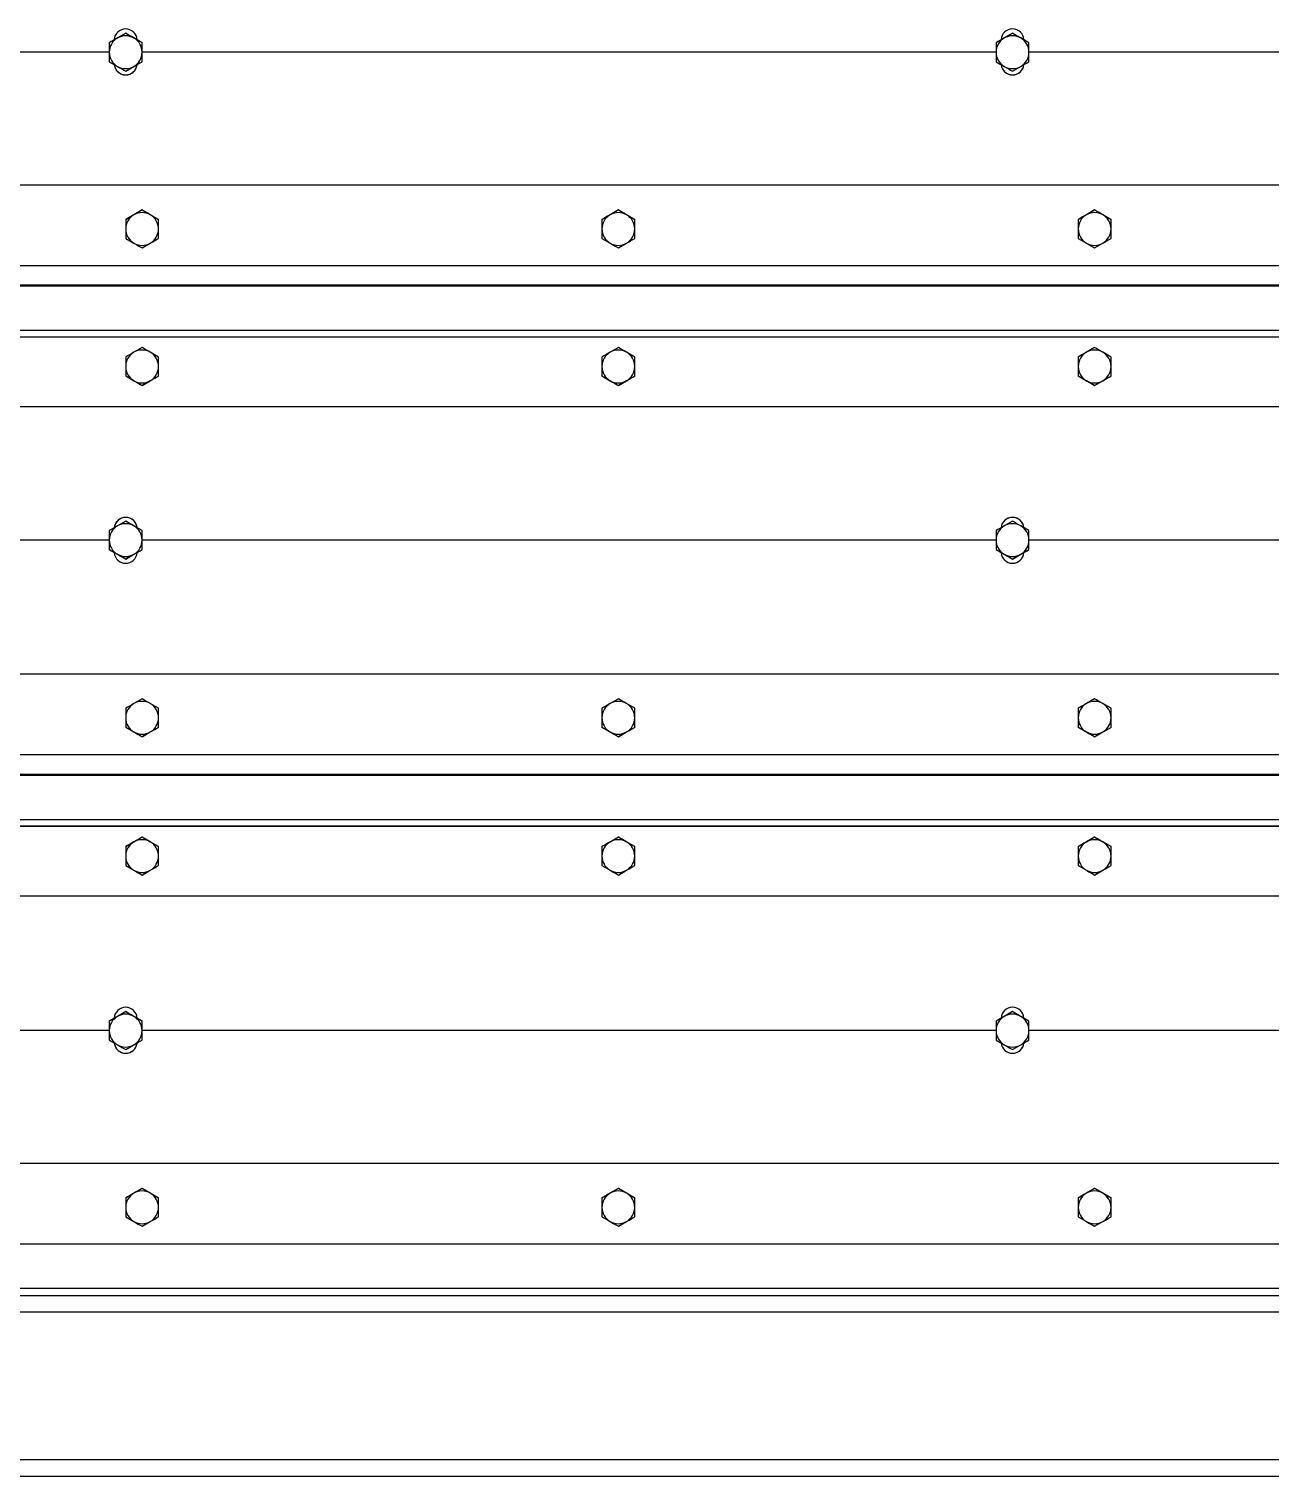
# Model space of a CAD drawing. Header units: millimetres. Extents: x -361 to 14022, y -1822 to 1455.
# Drawn here: x 3832.3 to 3863.79, y 814.89 to 851.62 of the extents above; entities that cross this region are included whole.
import ezdxf

# ---------------------------------------------------------------- set-up
doc = ezdxf.new("R2010")
doc.units = ezdxf.units.MM

msp = doc.modelspace()

# ---------------------------------------------------------------- linework, layer by layer
at = {"color": 7, "linetype": 'Continuous', "lineweight": 25}
for p, q in [((3834.548854, 851.395707), (3834.757188, 851.515977)), ((3834.757188, 851.512059), (3834.548854, 851.391278)), ((3834.757188, 851.515977), (3834.757188, 851.512059)), ((3834.757188, 851.515977), (3834.965521, 851.395707)), ((3857.048854, 851.395707), (3857.257188, 851.515977)), ((3857.257188, 851.512059), (3857.048854, 851.391278)), ((3857.257188, 851.515977), (3857.257188, 851.512059)), ((3857.257188, 851.515977), (3857.465521, 851.395707)), ((3834.340521, 851.275437), (3834.548854, 851.395707)), ((3834.965521, 851.395707), (3835.173854, 851.275437)), ((3835.173854, 851.271519), (3834.965521, 851.391278)), ((3856.840521, 851.275437), (3857.048854, 851.395707)), ((3857.465521, 851.395707), (3857.673854, 851.275437)), ((3857.673854, 851.271519), (3857.465521, 851.391278)), ((3834.340521, 851.035719), (3812.673854, 851.035719)), ((3834.340521, 850.790439), (3834.548854, 850.669659)), ((3856.840521, 851.035719), (3835.173854, 851.035719)), ((3856.840521, 850.790439), (3857.048854, 850.669659)), ((3878.501661, 851.035719), (3857.673854, 851.035719)), ((3834.757188, 850.549899), (3834.965521, 850.669659)), ((3857.257188, 850.549899), (3857.465521, 850.669659)), ((3884.757188, 847.656444), (3761.423854, 847.656444)), ((3834.965521, 846.908845), (3835.173854, 847.029115)), ((3835.173854, 847.025625), (3834.965521, 846.904845)), ((3835.173854, 847.029115), (3835.173854, 847.025625)), ((3835.173854, 847.029115), (3835.382188, 846.908845)), ((3847.048854, 846.908845), (3847.257188, 847.029115)), ((3847.257188, 847.025625), (3847.048854, 846.904845)), ((3847.257188, 847.029115), (3847.257188, 847.025625)), ((3847.257188, 847.029115), (3847.465521, 846.908845)), ((3859.132188, 846.908845), (3859.340521, 847.029115)), ((3859.340521, 847.025625), (3859.132188, 846.904845)), ((3859.340521, 847.029115), (3859.340521, 847.025625)), ((3859.340521, 847.029115), (3859.548854, 846.908845)), ((3834.757188, 846.788575), (3834.965521, 846.908845)), ((3835.382188, 846.908845), (3835.590521, 846.788575)), ((3835.590521, 846.785085), (3835.382188, 846.904845)), ((3846.840521, 846.788575), (3847.048854, 846.908845)), ((3847.465521, 846.908845), (3847.673854, 846.788575)), ((3847.673854, 846.785085), (3847.465521, 846.904845)), ((3858.923854, 846.788575), (3859.132188, 846.908845)), ((3859.548854, 846.908845), (3859.757188, 846.788575)), ((3859.757188, 846.785085), (3859.548854, 846.904845)), ((3834.757188, 846.304005), (3834.965521, 846.183225)), ((3846.840521, 846.304005), (3847.048854, 846.183225)), ((3858.923854, 846.304005), (3859.132188, 846.183225)), ((3835.173854, 846.063465), (3835.382188, 846.183225)), ((3847.257188, 846.063465), (3847.465521, 846.183225)), ((3859.340521, 846.063465), (3859.548854, 846.183225)), ((3884.757188, 845.609699), (3761.423854, 845.609699)), ((3884.757188, 845.117149), (3761.423854, 845.117149)), ((3884.757188, 845.09568), (3761.423854, 845.09568)), ((3884.757188, 843.965712), (3761.423854, 843.965712)), ((3884.757188, 843.799914), (3761.423854, 843.799914)), ((3835.173854, 843.534107), (3834.965521, 843.414216)), ((3835.590521, 843.293558), (3835.382188, 843.414216)), ((3847.257188, 843.534107), (3847.048854, 843.414216)), ((3847.673854, 843.293558), (3847.465521, 843.414216)), ((3859.340521, 843.534107), (3859.132188, 843.414216)), ((3859.757188, 843.293558), (3859.548854, 843.414216)), ((3834.757188, 842.812458), (3834.965521, 842.692567)), ((3834.965521, 842.689559), (3834.757188, 842.809834)), ((3835.173854, 842.569284), (3834.965521, 842.689559)), ((3835.173854, 842.571908), (3835.382188, 842.692567)), ((3835.382188, 842.689559), (3835.173854, 842.569284)), ((3835.590521, 842.809834), (3835.382188, 842.689559)), ((3846.840521, 842.812458), (3847.048854, 842.692567)), ((3847.048854, 842.689559), (3846.840521, 842.809834)), ((3847.257188, 842.569284), (3847.048854, 842.689559)), ((3847.257188, 842.571908), (3847.465521, 842.692567)), ((3847.465521, 842.689559), (3847.257188, 842.569284)), ((3847.673854, 842.809834), (3847.465521, 842.689559)), ((3858.923854, 842.812458), (3859.132188, 842.692567)), ((3859.132188, 842.689559), (3858.923854, 842.809834)), ((3859.340521, 842.569284), (3859.132188, 842.689559)), ((3859.340521, 842.571908), (3859.548854, 842.692567)), ((3859.548854, 842.689559), (3859.340521, 842.569284)), ((3859.757188, 842.809834), (3859.548854, 842.689559)), ((3835.173854, 842.569284), (3835.173854, 842.571908)), ((3847.257188, 842.569284), (3847.257188, 842.571908)), ((3859.340521, 842.569284), (3859.340521, 842.571908)), ((3884.757188, 842.0254), (3761.423854, 842.0254)), ((3834.757188, 839.127559), (3834.548854, 839.007667)), ((3835.173854, 838.887009), (3834.965521, 839.007667)), ((3857.257188, 839.127559), (3857.048854, 839.007667)), ((3857.673854, 838.887009), (3857.465521, 839.007667)), ((3834.340521, 838.642894), (3812.673854, 838.642894)), ((3856.840521, 838.642894), (3835.173854, 838.642894)), ((3878.501976, 838.642894), (3857.673854, 838.642894)), ((3834.340521, 838.405909), (3834.548854, 838.286018)), ((3834.548854, 838.282688), (3834.340521, 838.402963)), ((3834.757188, 838.162413), (3834.548854, 838.282688)), ((3834.757188, 838.165359), (3834.965521, 838.286018)), ((3834.965521, 838.282688), (3834.757188, 838.162413)), ((3835.173854, 838.402963), (3834.965521, 838.282688)), ((3856.840521, 838.405909), (3857.048854, 838.286018)), ((3857.048854, 838.282688), (3856.840521, 838.402963)), ((3857.257188, 838.162413), (3857.048854, 838.282688)), ((3857.257188, 838.165359), (3857.465521, 838.286018)), ((3857.465521, 838.282688), (3857.257188, 838.162413)), ((3857.673854, 838.402963), (3857.465521, 838.282688)), ((3834.757188, 838.162413), (3834.757188, 838.165359)), ((3857.257188, 838.162413), (3857.257188, 838.165359)), ((3884.757188, 835.241645), (3761.423854, 835.241645)), ((3835.173854, 834.617915), (3834.965521, 834.498024)), ((3847.257188, 834.617915), (3847.048854, 834.498024)), ((3859.340521, 834.617915), (3859.132188, 834.498024)), ((3835.590521, 834.377365), (3835.382188, 834.498024)), ((3847.673854, 834.377365), (3847.465521, 834.498024)), ((3859.757188, 834.377365), (3859.548854, 834.498024)), ((3834.757188, 833.896265), (3834.965521, 833.776374)), ((3834.965521, 833.773366), (3834.757188, 833.893641)), ((3835.590521, 833.893641), (3835.382188, 833.773366)), ((3846.840521, 833.896265), (3847.048854, 833.776374)), ((3847.048854, 833.773366), (3846.840521, 833.893641)), ((3847.673854, 833.893641), (3847.465521, 833.773366)), ((3858.923854, 833.896265), (3859.132188, 833.776374)), ((3859.132188, 833.773366), (3858.923854, 833.893641)), ((3859.757188, 833.893641), (3859.548854, 833.773366)), ((3835.173854, 833.653092), (3834.965521, 833.773366)), ((3835.173854, 833.655716), (3835.382188, 833.776374)), ((3835.382188, 833.773366), (3835.173854, 833.653092)), ((3835.173854, 833.653092), (3835.173854, 833.655716)), ((3847.257188, 833.653092), (3847.048854, 833.773366)), ((3847.257188, 833.655716), (3847.465521, 833.776374)), ((3847.465521, 833.773366), (3847.257188, 833.653092)), ((3847.257188, 833.653092), (3847.257188, 833.655716)), ((3859.340521, 833.653092), (3859.132188, 833.773366)), ((3859.340521, 833.655716), (3859.548854, 833.776374)), ((3859.548854, 833.773366), (3859.340521, 833.653092)), ((3859.340521, 833.653092), (3859.340521, 833.655716)), ((3884.757188, 833.194816), (3761.423854, 833.194816)), ((3884.757188, 832.694961), (3761.423854, 832.694961)), ((3884.757188, 832.671491), (3761.423854, 832.671491)), ((3884.757188, 831.548824), (3761.423854, 831.548824)), ((3884.757188, 831.382173), (3761.423854, 831.382173)), ((3884.757188, 831.381031), (3761.423854, 831.381031)), ((3834.757188, 830.87107), (3834.965521, 830.99134)), ((3834.965521, 830.99134), (3835.173854, 831.11161)), ((3835.173854, 831.10812), (3834.965521, 830.98734)), ((3835.173854, 831.11161), (3835.173854, 831.10812)), ((3835.173854, 831.11161), (3835.382188, 830.99134)), ((3835.382188, 830.99134), (3835.590521, 830.87107)), ((3835.590521, 830.86758), (3835.382188, 830.98734)), ((3846.840521, 830.87107), (3847.048854, 830.99134)), ((3847.048854, 830.99134), (3847.257188, 831.11161)), ((3847.257188, 831.10812), (3847.048854, 830.98734)), ((3847.257188, 831.11161), (3847.257188, 831.10812)), ((3847.257188, 831.11161), (3847.465521, 830.99134)), ((3847.465521, 830.99134), (3847.673854, 830.87107)), ((3847.673854, 830.86758), (3847.465521, 830.98734)), ((3858.923854, 830.87107), (3859.132188, 830.99134)), ((3859.132188, 830.99134), (3859.340521, 831.11161)), ((3859.340521, 831.10812), (3859.132188, 830.98734)), ((3859.340521, 831.11161), (3859.340521, 831.10812)), ((3859.340521, 831.11161), (3859.548854, 830.99134)), ((3859.548854, 830.99134), (3859.757188, 830.87107)), ((3859.757188, 830.86758), (3859.548854, 830.98734)), ((3834.757188, 830.3865), (3834.965521, 830.26572)), ((3835.173854, 830.14596), (3835.382188, 830.26572)), ((3846.840521, 830.3865), (3847.048854, 830.26572)), ((3847.257188, 830.14596), (3847.465521, 830.26572)), ((3858.923854, 830.3865), (3859.132188, 830.26572)), ((3859.340521, 830.14596), (3859.548854, 830.26572)), ((3884.757188, 829.606589), (3761.423854, 829.606589)), ((3834.340521, 826.442104), (3834.548854, 826.562374)), ((3834.548854, 826.562374), (3834.757188, 826.682644)), ((3834.757188, 826.678726), (3834.548854, 826.557945)), ((3834.757188, 826.682644), (3834.757188, 826.678726)), ((3834.757188, 826.682644), (3834.965521, 826.562374)), ((3834.965521, 826.562374), (3835.173854, 826.442104)), ((3835.173854, 826.438186), (3834.965521, 826.557945)), ((3856.840521, 826.442104), (3857.048854, 826.562374)), ((3857.048854, 826.562374), (3857.257188, 826.682644)), ((3857.257188, 826.678726), (3857.048854, 826.557945)), ((3857.257188, 826.682644), (3857.257188, 826.678726)), ((3857.257188, 826.682644), (3857.465521, 826.562374)), ((3857.465521, 826.562374), (3857.673854, 826.442104)), ((3857.673854, 826.438186), (3857.465521, 826.557945)), ((3834.340521, 826.202386), (3812.673854, 826.202386)), ((3856.840521, 826.202386), (3835.173854, 826.202386)), ((3878.501661, 826.202386), (3857.673854, 826.202386)), ((3834.340521, 825.957106), (3834.548854, 825.836325)), ((3834.757188, 825.716566), (3834.965521, 825.836325)), ((3856.840521, 825.957106), (3857.048854, 825.836325)), ((3857.257188, 825.716566), (3857.465521, 825.836325)), ((3884.757188, 822.823111), (3761.423854, 822.823111)), ((3834.757188, 821.955242), (3834.965521, 822.075512)), ((3834.965521, 822.075512), (3835.173854, 822.195782)), ((3835.173854, 822.192292), (3834.965521, 822.071511)), ((3835.173854, 822.195782), (3835.173854, 822.192292)), ((3835.173854, 822.195782), (3835.382188, 822.075512)), ((3835.382188, 822.075512), (3835.590521, 821.955242)), ((3835.590521, 821.951752), (3835.382188, 822.071511)), ((3846.840521, 821.955242), (3847.048854, 822.075512)), ((3847.048854, 822.075512), (3847.257188, 822.195782)), ((3847.257188, 822.192292), (3847.048854, 822.071511)), ((3847.257188, 822.195782), (3847.257188, 822.192292)), ((3847.257188, 822.195782), (3847.465521, 822.075512)), ((3847.465521, 822.075512), (3847.673854, 821.955242)), ((3847.673854, 821.951752), (3847.465521, 822.071511)), ((3858.923854, 821.955242), (3859.132188, 822.075512)), ((3859.132188, 822.075512), (3859.340521, 822.195782)), ((3859.340521, 822.192292), (3859.132188, 822.071511)), ((3859.340521, 822.195782), (3859.340521, 822.192292)), ((3859.340521, 822.195782), (3859.548854, 822.075512)), ((3859.548854, 822.075512), (3859.757188, 821.955242)), ((3859.757188, 821.951752), (3859.548854, 822.071511)), ((3834.757188, 821.470672), (3834.965521, 821.349892)), ((3835.173854, 821.230132), (3835.382188, 821.349892)), ((3846.840521, 821.470672), (3847.048854, 821.349892)), ((3847.257188, 821.230132), (3847.465521, 821.349892)), ((3858.923854, 821.470672), (3859.132188, 821.349892)), ((3859.340521, 821.230132), (3859.548854, 821.349892)), ((3884.757188, 820.776366), (3761.423854, 820.776366)), ((3760.590521, 819.473651), (3885.590521, 819.473651)), ((3884.757188, 819.653699), (3761.423854, 819.653699)), ((3760.590521, 819.056984), (3885.590521, 819.056984)), ((3760.590521, 815.306984), (3885.590521, 815.306984)), ((3760.590521, 814.890317), (3885.590521, 814.890317))]:
    msp.add_line(p, q, dxfattribs=at)
for centre, radius, start, end in [((3834.757188, 851.030396), 0.4167, 60.0026331, 119.9973669), ((3857.257188, 851.030396), 0.4167, 60.0026331, 119.9973669), ((3834.757142, 851.030461), 0.416621, 119.9963499, 179.9989831), ((3834.757234, 851.030461), 0.416621, 0.0010169, 60.0036501), ((3857.257142, 851.030461), 0.416621, 119.9963499, 179.9989831), ((3857.257234, 851.030461), 0.416621, 0.0010169, 60.0036501), ((3834.757142, 851.030476), 0.416621, 180.0010169, 240.0036501), ((3834.757234, 851.030476), 0.416621, 299.9963499, 359.9989831), ((3857.257142, 851.030476), 0.416621, 180.0010169, 240.0036501), ((3857.257234, 851.030476), 0.416621, 299.9963499, 359.9989831), ((3834.757188, 851.030541), 0.4167, 240.0026331, 299.9973669), ((3857.257188, 851.030541), 0.4167, 240.0026331, 299.9973669), ((3835.173808, 846.544027), 0.416621, 119.9963499, 179.9989831), ((3835.173854, 846.543963), 0.4167, 60.0026331, 119.9973669), ((3835.1739, 846.544027), 0.416621, 0.0010169, 60.0036501), ((3847.257142, 846.544027), 0.416621, 119.9963499, 179.9989831), ((3847.257188, 846.543963), 0.4167, 60.0026331, 119.9973669), ((3847.257234, 846.544027), 0.416621, 0.0010169, 60.0036501), ((3859.340475, 846.544027), 0.416621, 119.9963499, 179.9989831), ((3859.340521, 846.543963), 0.4167, 60.0026331, 119.9973669), ((3859.340567, 846.544027), 0.416621, 0.0010169, 60.0036501), ((3835.173808, 846.544042), 0.416621, 180.0010169, 240.0036501), ((3835.1739, 846.544042), 0.416621, 299.9963499, 359.9989831), ((3847.257142, 846.544042), 0.416621, 180.0010169, 240.0036501), ((3847.257234, 846.544042), 0.416621, 299.9963499, 359.9989831), ((3859.340475, 846.544042), 0.416621, 180.0010169, 240.0036501), ((3859.340567, 846.544042), 0.416621, 299.9963499, 359.9989831), ((3835.173854, 846.544107), 0.4167, 240.0026331, 299.9973669), ((3847.257188, 846.544107), 0.4167, 240.0026331, 299.9973669), ((3859.340521, 846.544107), 0.4167, 240.0026331, 299.9973669), ((3835.173828, 843.053387), 0.416641, 119.9979362, 179.999425), ((3835.173854, 843.053351), 0.416685, 60.0014888, 119.9985112), ((3835.17388, 843.053387), 0.416641, 0.000575, 60.0020638), ((3847.257162, 843.053387), 0.416641, 119.9979362, 179.999425), ((3847.257188, 843.053351), 0.416685, 60.0014888, 119.9985112), ((3847.257214, 843.053387), 0.416641, 0.000575, 60.0020638), ((3859.340495, 843.053387), 0.416641, 119.9979362, 179.999425), ((3859.340521, 843.053351), 0.416685, 60.0014888, 119.9985112), ((3859.340547, 843.053387), 0.416641, 0.000575, 60.0020638), ((3835.173828, 843.053396), 0.416641, 180.000575, 240.0020638), ((3835.17388, 843.053396), 0.416641, 299.9979362, 359.999425), ((3847.257162, 843.053396), 0.416641, 180.000575, 240.0020638), ((3847.257214, 843.053396), 0.416641, 299.9979362, 359.999425), ((3859.340495, 843.053396), 0.416641, 180.000575, 240.0020638), ((3859.340547, 843.053396), 0.416641, 299.9979362, 359.999425), ((3835.173854, 843.053432), 0.416685, 240.0014888, 299.9985112), ((3847.257188, 843.053432), 0.416685, 240.0014888, 299.9985112), ((3859.340521, 843.053432), 0.416685, 240.0014888, 299.9985112), ((3834.757162, 838.646839), 0.416641, 119.9979362, 179.999425), ((3834.757188, 838.646802), 0.416685, 60.0014888, 119.9985112), ((3834.757214, 838.646839), 0.416641, 0.000575, 60.0020638), ((3857.257162, 838.646839), 0.416641, 119.9979362, 179.999425), ((3857.257188, 838.646802), 0.416685, 60.0014888, 119.9985112), ((3857.257214, 838.646839), 0.416641, 0.000575, 60.0020638), ((3834.757162, 838.646847), 0.416641, 180.000575, 240.0020638), ((3834.757214, 838.646847), 0.416641, 299.9979362, 359.999425), ((3857.257162, 838.646847), 0.416641, 180.000575, 240.0020638), ((3857.257214, 838.646847), 0.416641, 299.9979362, 359.999425), ((3834.757188, 838.646884), 0.416685, 240.0014888, 299.9985112), ((3857.257188, 838.646884), 0.416685, 240.0014888, 299.9985112), ((3835.173854, 834.137158), 0.416685, 60.0014888, 119.9985112), ((3847.257188, 834.137158), 0.416685, 60.0014888, 119.9985112), ((3859.340521, 834.137158), 0.416685, 60.0014888, 119.9985112), ((3835.173828, 834.137195), 0.416641, 119.9979362, 179.999425), ((3835.17388, 834.137195), 0.416641, 0.000575, 60.0020638), ((3847.257162, 834.137195), 0.416641, 119.9979362, 179.999425), ((3847.257214, 834.137195), 0.416641, 0.000575, 60.0020638), ((3859.340495, 834.137195), 0.416641, 119.9979362, 179.999425), ((3859.340547, 834.137195), 0.416641, 0.000575, 60.0020638), ((3835.173828, 834.137203), 0.416641, 180.000575, 240.0020638), ((3835.17388, 834.137203), 0.416641, 299.9979362, 359.999425), ((3847.257162, 834.137203), 0.416641, 180.000575, 240.0020638), ((3847.257214, 834.137203), 0.416641, 299.9979362, 359.999425), ((3859.340495, 834.137203), 0.416641, 180.000575, 240.0020638), ((3859.340547, 834.137203), 0.416641, 299.9979362, 359.999425), ((3835.173854, 834.13724), 0.416685, 240.0014888, 299.9985112), ((3847.257188, 834.13724), 0.416685, 240.0014888, 299.9985112), ((3859.340521, 834.13724), 0.416685, 240.0014888, 299.9985112), ((3835.173808, 830.626522), 0.416621, 119.9963499, 179.9989831), ((3835.173854, 830.626457), 0.4167, 60.0026331, 119.9973669), ((3835.1739, 830.626522), 0.416621, 0.0010169, 60.0036501), ((3847.257142, 830.626522), 0.416621, 119.9963499, 179.9989831), ((3847.257188, 830.626457), 0.4167, 60.0026331, 119.9973669), ((3847.257234, 830.626522), 0.416621, 0.0010169, 60.0036501), ((3859.340475, 830.626522), 0.416621, 119.9963499, 179.9989831), ((3859.340521, 830.626457), 0.4167, 60.0026331, 119.9973669), ((3859.340567, 830.626522), 0.416621, 0.0010169, 60.0036501), ((3835.173808, 830.626537), 0.416621, 180.0010169, 240.0036501), ((3835.1739, 830.626537), 0.416621, 299.9963499, 359.9989831), ((3847.257142, 830.626537), 0.416621, 180.0010169, 240.0036501), ((3847.257234, 830.626537), 0.416621, 299.9963499, 359.9989831), ((3859.340475, 830.626537), 0.416621, 180.0010169, 240.0036501), ((3859.340567, 830.626537), 0.416621, 299.9963499, 359.9989831), ((3835.173854, 830.626602), 0.4167, 240.0026331, 299.9973669), ((3847.257188, 830.626602), 0.4167, 240.0026331, 299.9973669), ((3859.340521, 830.626602), 0.4167, 240.0026331, 299.9973669), ((3834.757142, 826.197128), 0.416621, 119.9963499, 179.9989831), ((3834.757188, 826.197063), 0.4167, 60.0026331, 119.9973669), ((3834.757234, 826.197128), 0.416621, 0.0010169, 60.0036501), ((3857.257142, 826.197128), 0.416621, 119.9963499, 179.9989831), ((3857.257188, 826.197063), 0.4167, 60.0026331, 119.9973669), ((3857.257234, 826.197128), 0.416621, 0.0010169, 60.0036501), ((3834.757142, 826.197143), 0.416621, 180.0010169, 240.0036501), ((3834.757234, 826.197143), 0.416621, 299.9963499, 359.9989831), ((3857.257142, 826.197143), 0.416621, 180.0010169, 240.0036501), ((3857.257234, 826.197143), 0.416621, 299.9963499, 359.9989831), ((3834.757188, 826.197207), 0.4167, 240.0026331, 299.9973669), ((3857.257188, 826.197207), 0.4167, 240.0026331, 299.9973669), ((3835.173808, 821.710694), 0.416621, 119.9963499, 179.9989831), ((3835.173854, 821.710629), 0.4167, 60.0026331, 119.9973669), ((3835.1739, 821.710694), 0.416621, 0.0010169, 60.0036501), ((3847.257142, 821.710694), 0.416621, 119.9963499, 179.9989831), ((3847.257188, 821.710629), 0.4167, 60.0026331, 119.9973669), ((3847.257234, 821.710694), 0.416621, 0.0010169, 60.0036501), ((3859.340475, 821.710694), 0.416621, 119.9963499, 179.9989831), ((3859.340521, 821.710629), 0.4167, 60.0026331, 119.9973669), ((3859.340567, 821.710694), 0.416621, 0.0010169, 60.0036501), ((3835.173808, 821.710709), 0.416621, 180.0010169, 240.0036501), ((3835.1739, 821.710709), 0.416621, 299.9963499, 359.9989831), ((3847.257142, 821.710709), 0.416621, 180.0010169, 240.0036501), ((3847.257234, 821.710709), 0.416621, 299.9963499, 359.9989831), ((3859.340475, 821.710709), 0.416621, 180.0010169, 240.0036501), ((3859.340567, 821.710709), 0.416621, 299.9963499, 359.9989831), ((3835.173854, 821.710774), 0.4167, 240.0026331, 299.9973669), ((3847.257188, 821.710774), 0.4167, 240.0026331, 299.9973669), ((3859.340521, 821.710774), 0.4167, 240.0026331, 299.9973669)]:
    msp.add_arc(centre, radius, start, end, dxfattribs=at)
for centre, major_axis, ratio, start_param, end_param in [((3834.757188, 851.32843), (0, 0.292711), 0.99643242, 4.779209725, 7.787160889), ((3857.257188, 851.32843), (0, 0.292711), 0.99643242, 4.779209725, 7.787160889), ((3834.757188, 850.745152), (0.291667, 0), 0.996231549, 3.25862292, 6.166055172), ((3834.757188, 850.746335), (0.291667, 0), 0.996231549, 3.263717215, 6.160960586), ((3857.257188, 850.745152), (0.291667, 0), 0.996231549, 3.25862292, 6.166055172), ((3857.257188, 850.746335), (0.291667, 0), 0.996231549, 3.263717215, 6.160960586), ((3834.757188, 838.93374), (0.291667, 0), 0.99718384, 0.110352693, 3.031165251), ((3834.757188, 838.93285), (0.291667, 0), 0.99718384, 0.118638052, 3.016266016), ((3857.257188, 838.93374), (0.291667, 0), 0.99718384, 0.110352693, 3.031165251), ((3857.257188, 838.93285), (0.291667, 0), 0.99718384, 0.118638052, 3.027339505), ((3834.757188, 838.350437), (0, 0.292457), 0.997297519, 1.661943201, 4.621242094), ((3857.257188, 838.350437), (0, 0.292457), 0.997297519, 1.661940506, 4.621244829), ((3834.757188, 826.495097), (0, 0.292711), 0.99643242, 4.779209725, 7.787160889), ((3857.257188, 826.495097), (0, 0.292711), 0.99643242, 4.779209725, 7.787160889), ((3834.757188, 825.911818), (0.291667, 0), 0.996231549, 3.25862292, 6.166055172), ((3834.757188, 825.913002), (0.291667, 0), 0.996231549, 3.263717215, 6.160960586), ((3857.257188, 825.911818), (0.291667, 0), 0.996231549, 3.25862292, 6.166055172), ((3857.257188, 825.913002), (0.291667, 0), 0.996231549, 3.263717215, 6.160960586)]:
    msp.add_ellipse(centre, major_axis=major_axis, ratio=ratio, start_param=start_param, end_param=end_param, dxfattribs=at)
for points, knots in [([(3834.965521, 851.391278), (3834.960582, 851.39413), (3834.890231, 851.434751), (3834.821289, 851.474811), (3834.757188, 851.512059)], [0, 0, 0, 0, 0.0702005767, 1, 1, 1, 1]), ([(3857.465521, 851.391278), (3857.460582, 851.39413), (3857.390231, 851.434751), (3857.321289, 851.474811), (3857.257188, 851.512059)], [0, 0, 0, 0, 0.0702005767, 1, 1, 1, 1]), ([(3834.548854, 851.391278), (3834.543916, 851.388428), (3834.473564, 851.347821), (3834.404623, 851.308282), (3834.340521, 851.271519)], [0, 0, 0, 0, 0.0702005767, 1, 1, 1, 1]), ([(3834.340521, 851.271519), (3834.340521, 851.210368), (3834.340521, 851.130761), (3834.340521, 851.049345), (3834.340521, 851.030468)], [0, 0, 0, 0, 0.768150728, 1, 1, 1, 1]), ([(3835.173854, 851.030468), (3835.173854, 851.049345), (3835.173854, 851.130761), (3835.173854, 851.210368), (3835.173854, 851.271519)], [0, 0, 0, 0, 0.2318492728, 1, 1, 1, 1]), ([(3857.048854, 851.391278), (3857.043916, 851.388428), (3856.973564, 851.347821), (3856.904623, 851.308282), (3856.840521, 851.271519)], [0, 0, 0, 0, 0.0702005767, 1, 1, 1, 1]), ([(3856.840521, 851.271519), (3856.840521, 851.210368), (3856.840521, 851.130761), (3856.840521, 851.049345), (3856.840521, 851.030468)], [0, 0, 0, 0, 0.768150728, 1, 1, 1, 1]), ([(3857.673854, 851.030468), (3857.673854, 851.049345), (3857.673854, 851.130761), (3857.673854, 851.210368), (3857.673854, 851.271519)], [0, 0, 0, 0, 0.2318492728, 1, 1, 1, 1]), ([(3834.340521, 851.030468), (3834.340521, 850.966279), (3834.340521, 850.884922), (3834.340521, 850.806901), (3834.340521, 850.790439)], [0, 0, 0, 0, 0.788999238, 1, 1, 1, 1]), ([(3834.965521, 850.669659), (3834.97046, 850.67251), (3835.040812, 850.713131), (3835.109753, 850.753191), (3835.173854, 850.790439)], [0, 0, 0, 0, 0.070200577, 1, 1, 1, 1]), ([(3835.173854, 850.790439), (3835.173854, 850.806901), (3835.173854, 850.884922), (3835.173854, 850.966279), (3835.173854, 851.030468)], [0, 0, 0, 0, 0.211000762, 1, 1, 1, 1]), ([(3856.840521, 851.030468), (3856.840521, 850.966279), (3856.840521, 850.884922), (3856.840521, 850.806901), (3856.840521, 850.790439)], [0, 0, 0, 0, 0.788999238, 1, 1, 1, 1]), ([(3857.465521, 850.669659), (3857.47046, 850.67251), (3857.540812, 850.713131), (3857.609753, 850.753191), (3857.673854, 850.790439)], [0, 0, 0, 0, 0.070200577, 1, 1, 1, 1]), ([(3857.673854, 850.790439), (3857.673854, 850.806901), (3857.673854, 850.884922), (3857.673854, 850.966279), (3857.673854, 851.030468)], [0, 0, 0, 0, 0.211000762, 1, 1, 1, 1]), ([(3834.548854, 850.669659), (3834.553793, 850.666808), (3834.624145, 850.626201), (3834.693086, 850.586662), (3834.757188, 850.549899)], [0, 0, 0, 0, 0.0702005767, 1, 1, 1, 1]), ([(3857.048854, 850.669659), (3857.053793, 850.666808), (3857.124145, 850.626201), (3857.193086, 850.586662), (3857.257188, 850.549899)], [0, 0, 0, 0, 0.0702005767, 1, 1, 1, 1]), ([(3835.382188, 846.904845), (3835.377249, 846.907696), (3835.306897, 846.948317), (3835.237956, 846.988377), (3835.173854, 847.025625)], [0, 0, 0, 0, 0.070200577, 1, 1, 1, 1]), ([(3847.465521, 846.904845), (3847.460582, 846.907696), (3847.390231, 846.948317), (3847.321289, 846.988377), (3847.257188, 847.025625)], [0, 0, 0, 0, 0.070200577, 1, 1, 1, 1]), ([(3859.548854, 846.904845), (3859.543916, 846.907696), (3859.473564, 846.948317), (3859.404623, 846.988377), (3859.340521, 847.025625)], [0, 0, 0, 0, 0.070200577, 1, 1, 1, 1]), ([(3834.965521, 846.904845), (3834.960582, 846.901994), (3834.890231, 846.861388), (3834.821289, 846.821849), (3834.757188, 846.785085)], [0, 0, 0, 0, 0.070200577, 1, 1, 1, 1]), ([(3834.757188, 846.785085), (3834.757188, 846.723935), (3834.757188, 846.644327), (3834.757188, 846.562911), (3834.757188, 846.544035)], [0, 0, 0, 0, 0.768150727, 1, 1, 1, 1]), ([(3835.590521, 846.544035), (3835.590521, 846.562911), (3835.590521, 846.644327), (3835.590521, 846.723935), (3835.590521, 846.785085)], [0, 0, 0, 0, 0.231849273, 1, 1, 1, 1]), ([(3847.048854, 846.904845), (3847.043916, 846.901994), (3846.973564, 846.861388), (3846.904623, 846.821849), (3846.840521, 846.785085)], [0, 0, 0, 0, 0.070200577, 1, 1, 1, 1]), ([(3846.840521, 846.785085), (3846.840521, 846.723935), (3846.840521, 846.644327), (3846.840521, 846.562911), (3846.840521, 846.544035)], [0, 0, 0, 0, 0.768150727, 1, 1, 1, 1]), ([(3847.673854, 846.544035), (3847.673854, 846.562911), (3847.673854, 846.644327), (3847.673854, 846.723935), (3847.673854, 846.785085)], [0, 0, 0, 0, 0.231849273, 1, 1, 1, 1]), ([(3859.132188, 846.904845), (3859.127249, 846.901994), (3859.056897, 846.861388), (3858.987956, 846.821849), (3858.923854, 846.785085)], [0, 0, 0, 0, 0.070200577, 1, 1, 1, 1]), ([(3858.923854, 846.785085), (3858.923854, 846.723935), (3858.923854, 846.644327), (3858.923854, 846.562911), (3858.923854, 846.544035)], [0, 0, 0, 0, 0.768150727, 1, 1, 1, 1]), ([(3859.757188, 846.544035), (3859.757188, 846.562911), (3859.757188, 846.644327), (3859.757188, 846.723935), (3859.757188, 846.785085)], [0, 0, 0, 0, 0.231849273, 1, 1, 1, 1]), ([(3834.757188, 846.544035), (3834.757188, 846.479845), (3834.757188, 846.398489), (3834.757188, 846.320468), (3834.757188, 846.304005)], [0, 0, 0, 0, 0.7889992378, 1, 1, 1, 1]), ([(3835.382188, 846.183225), (3835.387127, 846.186076), (3835.457478, 846.226698), (3835.52642, 846.266757), (3835.590521, 846.304005)], [0, 0, 0, 0, 0.070200577, 1, 1, 1, 1]), ([(3835.590521, 846.304005), (3835.590521, 846.320468), (3835.590521, 846.398489), (3835.590521, 846.479845), (3835.590521, 846.544035)], [0, 0, 0, 0, 0.211000762, 1, 1, 1, 1]), ([(3846.840521, 846.544035), (3846.840521, 846.479845), (3846.840521, 846.398489), (3846.840521, 846.320468), (3846.840521, 846.304005)], [0, 0, 0, 0, 0.7889992378, 1, 1, 1, 1]), ([(3847.465521, 846.183225), (3847.47046, 846.186076), (3847.540812, 846.226698), (3847.609753, 846.266757), (3847.673854, 846.304005)], [0, 0, 0, 0, 0.070200577, 1, 1, 1, 1]), ([(3847.673854, 846.304005), (3847.673854, 846.320468), (3847.673854, 846.398489), (3847.673854, 846.479845), (3847.673854, 846.544035)], [0, 0, 0, 0, 0.211000762, 1, 1, 1, 1]), ([(3858.923854, 846.544035), (3858.923854, 846.479845), (3858.923854, 846.398489), (3858.923854, 846.320468), (3858.923854, 846.304005)], [0, 0, 0, 0, 0.7889992378, 1, 1, 1, 1]), ([(3859.548854, 846.183225), (3859.553793, 846.186076), (3859.624145, 846.226698), (3859.693086, 846.266757), (3859.757188, 846.304005)], [0, 0, 0, 0, 0.070200577, 1, 1, 1, 1]), ([(3859.757188, 846.304005), (3859.757188, 846.320468), (3859.757188, 846.398489), (3859.757188, 846.479845), (3859.757188, 846.544035)], [0, 0, 0, 0, 0.211000762, 1, 1, 1, 1]), ([(3834.965521, 846.183225), (3834.97046, 846.180374), (3835.040812, 846.139768), (3835.109753, 846.100229), (3835.173854, 846.063465)], [0, 0, 0, 0, 0.070200577, 1, 1, 1, 1]), ([(3847.048854, 846.183225), (3847.053793, 846.180374), (3847.124145, 846.139768), (3847.193086, 846.100229), (3847.257188, 846.063465)], [0, 0, 0, 0, 0.070200577, 1, 1, 1, 1]), ([(3859.132188, 846.183225), (3859.137127, 846.180374), (3859.207478, 846.139768), (3859.27642, 846.100229), (3859.340521, 846.063465)], [0, 0, 0, 0, 0.070200577, 1, 1, 1, 1]), ([(3834.965521, 843.414216), (3834.960582, 843.411365), (3834.890231, 843.370744), (3834.821289, 843.330747), (3834.757188, 843.293558)], [0, 0, 0, 0, 0.070200577, 1, 1, 1, 1]), ([(3835.382188, 843.414216), (3835.377249, 843.417067), (3835.306897, 843.457677), (3835.237956, 843.497282), (3835.173854, 843.534107)], [0, 0, 0, 0, 0.070200577, 1, 1, 1, 1]), ([(3847.048854, 843.414216), (3847.043916, 843.411365), (3846.973564, 843.370744), (3846.904623, 843.330747), (3846.840521, 843.293558)], [0, 0, 0, 0, 0.070200577, 1, 1, 1, 1]), ([(3847.465521, 843.414216), (3847.460582, 843.417067), (3847.390231, 843.457677), (3847.321289, 843.497282), (3847.257188, 843.534107)], [0, 0, 0, 0, 0.070200577, 1, 1, 1, 1]), ([(3859.132188, 843.414216), (3859.127249, 843.411365), (3859.056897, 843.370744), (3858.987956, 843.330747), (3858.923854, 843.293558)], [0, 0, 0, 0, 0.070200577, 1, 1, 1, 1]), ([(3859.548854, 843.414216), (3859.543916, 843.417067), (3859.473564, 843.457677), (3859.404623, 843.497282), (3859.340521, 843.534107)], [0, 0, 0, 0, 0.070200577, 1, 1, 1, 1]), ([(3834.757188, 843.293558), (3834.757188, 843.23277), (3834.757188, 843.153635), (3834.757188, 843.072259), (3834.757188, 843.053392)], [0, 0, 0, 0, 0.7681507272, 1, 1, 1, 1]), ([(3834.757188, 843.053392), (3834.757188, 842.989086), (3834.757188, 842.907584), (3834.757188, 842.829032), (3834.757188, 842.812458)], [0, 0, 0, 0, 0.7889992378, 1, 1, 1, 1]), ([(3835.590521, 843.053392), (3835.590521, 843.072259), (3835.590521, 843.153635), (3835.590521, 843.23277), (3835.590521, 843.293558)], [0, 0, 0, 0, 0.231849273, 1, 1, 1, 1]), ([(3835.590521, 842.812458), (3835.590521, 842.829032), (3835.590521, 842.907584), (3835.590521, 842.989086), (3835.590521, 843.053392)], [0, 0, 0, 0, 0.211000762, 1, 1, 1, 1]), ([(3846.840521, 843.293558), (3846.840521, 843.23277), (3846.840521, 843.153635), (3846.840521, 843.072259), (3846.840521, 843.053392)], [0, 0, 0, 0, 0.7681507272, 1, 1, 1, 1]), ([(3846.840521, 843.053392), (3846.840521, 842.989086), (3846.840521, 842.907584), (3846.840521, 842.829032), (3846.840521, 842.812458)], [0, 0, 0, 0, 0.7889992378, 1, 1, 1, 1]), ([(3847.673854, 843.053392), (3847.673854, 843.072259), (3847.673854, 843.153635), (3847.673854, 843.23277), (3847.673854, 843.293558)], [0, 0, 0, 0, 0.231849273, 1, 1, 1, 1]), ([(3847.673854, 842.812458), (3847.673854, 842.829032), (3847.673854, 842.907584), (3847.673854, 842.989086), (3847.673854, 843.053392)], [0, 0, 0, 0, 0.211000762, 1, 1, 1, 1]), ([(3858.923854, 843.293558), (3858.923854, 843.23277), (3858.923854, 843.153635), (3858.923854, 843.072259), (3858.923854, 843.053392)], [0, 0, 0, 0, 0.7681507272, 1, 1, 1, 1]), ([(3858.923854, 843.053392), (3858.923854, 842.989086), (3858.923854, 842.907584), (3858.923854, 842.829032), (3858.923854, 842.812458)], [0, 0, 0, 0, 0.7889992378, 1, 1, 1, 1]), ([(3859.757188, 843.053392), (3859.757188, 843.072259), (3859.757188, 843.153635), (3859.757188, 843.23277), (3859.757188, 843.293558)], [0, 0, 0, 0, 0.231849273, 1, 1, 1, 1]), ([(3859.757188, 842.812458), (3859.757188, 842.829032), (3859.757188, 842.907584), (3859.757188, 842.989086), (3859.757188, 843.053392)], [0, 0, 0, 0, 0.211000762, 1, 1, 1, 1]), ([(3834.965521, 842.692567), (3834.97046, 842.689715), (3835.040812, 842.649094), (3835.109753, 842.609097), (3835.173854, 842.571908)], [0, 0, 0, 0, 0.0702005767, 1, 1, 1, 1]), ([(3835.382188, 842.692567), (3835.387127, 842.695418), (3835.457478, 842.736028), (3835.52642, 842.775633), (3835.590521, 842.812458)], [0, 0, 0, 0, 0.070200577, 1, 1, 1, 1]), ([(3847.048854, 842.692567), (3847.053793, 842.689715), (3847.124145, 842.649094), (3847.193086, 842.609097), (3847.257188, 842.571908)], [0, 0, 0, 0, 0.0702005767, 1, 1, 1, 1]), ([(3847.465521, 842.692567), (3847.47046, 842.695418), (3847.540812, 842.736028), (3847.609753, 842.775633), (3847.673854, 842.812458)], [0, 0, 0, 0, 0.070200577, 1, 1, 1, 1]), ([(3859.132188, 842.692567), (3859.137127, 842.689715), (3859.207478, 842.649094), (3859.27642, 842.609097), (3859.340521, 842.571908)], [0, 0, 0, 0, 0.0702005767, 1, 1, 1, 1]), ([(3859.548854, 842.692567), (3859.553793, 842.695418), (3859.624145, 842.736028), (3859.693086, 842.775633), (3859.757188, 842.812458)], [0, 0, 0, 0, 0.070200577, 1, 1, 1, 1]), ([(3834.548854, 839.007667), (3834.543916, 839.004816), (3834.473564, 838.964195), (3834.404623, 838.924198), (3834.340521, 838.887009)], [0, 0, 0, 0, 0.070200577, 1, 1, 1, 1]), ([(3834.965521, 839.007667), (3834.960582, 839.010518), (3834.890231, 839.051128), (3834.821289, 839.090734), (3834.757188, 839.127559)], [0, 0, 0, 0, 0.070200577, 1, 1, 1, 1]), ([(3857.048854, 839.007667), (3857.043916, 839.004816), (3856.973564, 838.964195), (3856.904623, 838.924198), (3856.840521, 838.887009)], [0, 0, 0, 0, 0.070200577, 1, 1, 1, 1]), ([(3857.465521, 839.007667), (3857.460582, 839.010518), (3857.390231, 839.051128), (3857.321289, 839.090734), (3857.257188, 839.127559)], [0, 0, 0, 0, 0.070200577, 1, 1, 1, 1]), ([(3834.340521, 838.887009), (3834.340521, 838.826221), (3834.340521, 838.747087), (3834.340521, 838.66571), (3834.340521, 838.646843)], [0, 0, 0, 0, 0.7681507276, 1, 1, 1, 1]), ([(3834.340521, 838.646843), (3834.340521, 838.582538), (3834.340521, 838.501035), (3834.340521, 838.422484), (3834.340521, 838.405909)], [0, 0, 0, 0, 0.7889992377, 1, 1, 1, 1]), ([(3835.173854, 838.646843), (3835.173854, 838.66571), (3835.173854, 838.747087), (3835.173854, 838.826221), (3835.173854, 838.887009)], [0, 0, 0, 0, 0.231849273, 1, 1, 1, 1]), ([(3835.173854, 838.405909), (3835.173854, 838.422484), (3835.173854, 838.501035), (3835.173854, 838.582538), (3835.173854, 838.646843)], [0, 0, 0, 0, 0.211000762, 1, 1, 1, 1]), ([(3856.840521, 838.887009), (3856.840521, 838.826221), (3856.840521, 838.747087), (3856.840521, 838.66571), (3856.840521, 838.646843)], [0, 0, 0, 0, 0.7681507276, 1, 1, 1, 1]), ([(3856.840521, 838.646843), (3856.840521, 838.582538), (3856.840521, 838.501035), (3856.840521, 838.422484), (3856.840521, 838.405909)], [0, 0, 0, 0, 0.7889992377, 1, 1, 1, 1]), ([(3857.673854, 838.646843), (3857.673854, 838.66571), (3857.673854, 838.747087), (3857.673854, 838.826221), (3857.673854, 838.887009)], [0, 0, 0, 0, 0.231849273, 1, 1, 1, 1]), ([(3857.673854, 838.405909), (3857.673854, 838.422484), (3857.673854, 838.501035), (3857.673854, 838.582538), (3857.673854, 838.646843)], [0, 0, 0, 0, 0.211000762, 1, 1, 1, 1]), ([(3834.548854, 838.286018), (3834.553793, 838.283166), (3834.624145, 838.242546), (3834.693086, 838.202549), (3834.757188, 838.165359)], [0, 0, 0, 0, 0.070200577, 1, 1, 1, 1]), ([(3834.965521, 838.286018), (3834.97046, 838.288869), (3835.040812, 838.329479), (3835.109753, 838.369084), (3835.173854, 838.405909)], [0, 0, 0, 0, 0.070200577, 1, 1, 1, 1]), ([(3857.048854, 838.286018), (3857.053793, 838.283166), (3857.124145, 838.242546), (3857.193086, 838.202549), (3857.257188, 838.165359)], [0, 0, 0, 0, 0.070200577, 1, 1, 1, 1]), ([(3857.465521, 838.286018), (3857.47046, 838.288869), (3857.540812, 838.329479), (3857.609753, 838.369084), (3857.673854, 838.405909)], [0, 0, 0, 0, 0.070200577, 1, 1, 1, 1]), ([(3835.382188, 834.498024), (3835.377249, 834.500875), (3835.306897, 834.541485), (3835.237956, 834.58109), (3835.173854, 834.617915)], [0, 0, 0, 0, 0.070200577, 1, 1, 1, 1]), ([(3847.465521, 834.498024), (3847.460582, 834.500875), (3847.390231, 834.541485), (3847.321289, 834.58109), (3847.257188, 834.617915)], [0, 0, 0, 0, 0.070200577, 1, 1, 1, 1]), ([(3859.548854, 834.498024), (3859.543916, 834.500875), (3859.473564, 834.541485), (3859.404623, 834.58109), (3859.340521, 834.617915)], [0, 0, 0, 0, 0.070200577, 1, 1, 1, 1]), ([(3834.965521, 834.498024), (3834.960582, 834.495172), (3834.890231, 834.454551), (3834.821289, 834.414554), (3834.757188, 834.377365)], [0, 0, 0, 0, 0.070200577, 1, 1, 1, 1]), ([(3834.757188, 834.377365), (3834.757188, 834.316578), (3834.757188, 834.237443), (3834.757188, 834.156066), (3834.757188, 834.137199)], [0, 0, 0, 0, 0.768150727, 1, 1, 1, 1]), ([(3835.590521, 834.137199), (3835.590521, 834.156066), (3835.590521, 834.237443), (3835.590521, 834.316578), (3835.590521, 834.377365)], [0, 0, 0, 0, 0.231849273, 1, 1, 1, 1]), ([(3847.048854, 834.498024), (3847.043916, 834.495172), (3846.973564, 834.454551), (3846.904623, 834.414554), (3846.840521, 834.377365)], [0, 0, 0, 0, 0.070200577, 1, 1, 1, 1]), ([(3846.840521, 834.377365), (3846.840521, 834.316578), (3846.840521, 834.237443), (3846.840521, 834.156066), (3846.840521, 834.137199)], [0, 0, 0, 0, 0.768150727, 1, 1, 1, 1]), ([(3847.673854, 834.137199), (3847.673854, 834.156066), (3847.673854, 834.237443), (3847.673854, 834.316578), (3847.673854, 834.377365)], [0, 0, 0, 0, 0.231849273, 1, 1, 1, 1]), ([(3859.132188, 834.498024), (3859.127249, 834.495172), (3859.056897, 834.454551), (3858.987956, 834.414554), (3858.923854, 834.377365)], [0, 0, 0, 0, 0.070200577, 1, 1, 1, 1]), ([(3858.923854, 834.377365), (3858.923854, 834.316578), (3858.923854, 834.237443), (3858.923854, 834.156066), (3858.923854, 834.137199)], [0, 0, 0, 0, 0.768150727, 1, 1, 1, 1]), ([(3859.757188, 834.137199), (3859.757188, 834.156066), (3859.757188, 834.237443), (3859.757188, 834.316578), (3859.757188, 834.377365)], [0, 0, 0, 0, 0.231849273, 1, 1, 1, 1]), ([(3834.757188, 834.137199), (3834.757188, 834.072894), (3834.757188, 833.991392), (3834.757188, 833.91284), (3834.757188, 833.896265)], [0, 0, 0, 0, 0.7889992378, 1, 1, 1, 1]), ([(3835.382188, 833.776374), (3835.387127, 833.779225), (3835.457478, 833.819835), (3835.52642, 833.85944), (3835.590521, 833.896265)], [0, 0, 0, 0, 0.070200577, 1, 1, 1, 1]), ([(3835.590521, 833.896265), (3835.590521, 833.91284), (3835.590521, 833.991392), (3835.590521, 834.072894), (3835.590521, 834.137199)], [0, 0, 0, 0, 0.211000762, 1, 1, 1, 1]), ([(3846.840521, 834.137199), (3846.840521, 834.072894), (3846.840521, 833.991392), (3846.840521, 833.91284), (3846.840521, 833.896265)], [0, 0, 0, 0, 0.7889992378, 1, 1, 1, 1]), ([(3847.465521, 833.776374), (3847.47046, 833.779225), (3847.540812, 833.819835), (3847.609753, 833.85944), (3847.673854, 833.896265)], [0, 0, 0, 0, 0.070200577, 1, 1, 1, 1]), ([(3847.673854, 833.896265), (3847.673854, 833.91284), (3847.673854, 833.991392), (3847.673854, 834.072894), (3847.673854, 834.137199)], [0, 0, 0, 0, 0.211000762, 1, 1, 1, 1]), ([(3858.923854, 834.137199), (3858.923854, 834.072894), (3858.923854, 833.991392), (3858.923854, 833.91284), (3858.923854, 833.896265)], [0, 0, 0, 0, 0.7889992378, 1, 1, 1, 1]), ([(3859.548854, 833.776374), (3859.553793, 833.779225), (3859.624145, 833.819835), (3859.693086, 833.85944), (3859.757188, 833.896265)], [0, 0, 0, 0, 0.070200577, 1, 1, 1, 1]), ([(3859.757188, 833.896265), (3859.757188, 833.91284), (3859.757188, 833.991392), (3859.757188, 834.072894), (3859.757188, 834.137199)], [0, 0, 0, 0, 0.211000762, 1, 1, 1, 1]), ([(3834.965521, 833.776374), (3834.97046, 833.773523), (3835.040812, 833.732902), (3835.109753, 833.692905), (3835.173854, 833.655716)], [0, 0, 0, 0, 0.070200577, 1, 1, 1, 1]), ([(3847.048854, 833.776374), (3847.053793, 833.773523), (3847.124145, 833.732902), (3847.193086, 833.692905), (3847.257188, 833.655716)], [0, 0, 0, 0, 0.070200577, 1, 1, 1, 1]), ([(3859.132188, 833.776374), (3859.137127, 833.773523), (3859.207478, 833.732902), (3859.27642, 833.692905), (3859.340521, 833.655716)], [0, 0, 0, 0, 0.070200577, 1, 1, 1, 1]), ([(3834.965521, 830.98734), (3834.960582, 830.984489), (3834.890231, 830.943882), (3834.821289, 830.904343), (3834.757188, 830.86758)], [0, 0, 0, 0, 0.070200577, 1, 1, 1, 1]), ([(3834.757188, 830.86758), (3834.757188, 830.806429), (3834.757188, 830.726822), (3834.757188, 830.645406), (3834.757188, 830.62653)], [0, 0, 0, 0, 0.768150727, 1, 1, 1, 1]), ([(3835.382188, 830.98734), (3835.377249, 830.990191), (3835.306897, 831.030812), (3835.237956, 831.070872), (3835.173854, 831.10812)], [0, 0, 0, 0, 0.070200577, 1, 1, 1, 1]), ([(3835.590521, 830.62653), (3835.590521, 830.645406), (3835.590521, 830.726822), (3835.590521, 830.806429), (3835.590521, 830.86758)], [0, 0, 0, 0, 0.231849273, 1, 1, 1, 1]), ([(3847.048854, 830.98734), (3847.043916, 830.984489), (3846.973564, 830.943882), (3846.904623, 830.904343), (3846.840521, 830.86758)], [0, 0, 0, 0, 0.070200577, 1, 1, 1, 1]), ([(3846.840521, 830.86758), (3846.840521, 830.806429), (3846.840521, 830.726822), (3846.840521, 830.645406), (3846.840521, 830.62653)], [0, 0, 0, 0, 0.768150727, 1, 1, 1, 1]), ([(3847.465521, 830.98734), (3847.460582, 830.990191), (3847.390231, 831.030812), (3847.321289, 831.070872), (3847.257188, 831.10812)], [0, 0, 0, 0, 0.070200577, 1, 1, 1, 1]), ([(3847.673854, 830.62653), (3847.673854, 830.645406), (3847.673854, 830.726822), (3847.673854, 830.806429), (3847.673854, 830.86758)], [0, 0, 0, 0, 0.231849273, 1, 1, 1, 1]), ([(3859.132188, 830.98734), (3859.127249, 830.984489), (3859.056897, 830.943882), (3858.987956, 830.904343), (3858.923854, 830.86758)], [0, 0, 0, 0, 0.070200577, 1, 1, 1, 1]), ([(3858.923854, 830.86758), (3858.923854, 830.806429), (3858.923854, 830.726822), (3858.923854, 830.645406), (3858.923854, 830.62653)], [0, 0, 0, 0, 0.768150727, 1, 1, 1, 1]), ([(3859.548854, 830.98734), (3859.543916, 830.990191), (3859.473564, 831.030812), (3859.404623, 831.070872), (3859.340521, 831.10812)], [0, 0, 0, 0, 0.070200577, 1, 1, 1, 1]), ([(3859.757188, 830.62653), (3859.757188, 830.645406), (3859.757188, 830.726822), (3859.757188, 830.806429), (3859.757188, 830.86758)], [0, 0, 0, 0, 0.231849273, 1, 1, 1, 1]), ([(3834.757188, 830.62653), (3834.757188, 830.56234), (3834.757188, 830.480984), (3834.757188, 830.402962), (3834.757188, 830.3865)], [0, 0, 0, 0, 0.788999238, 1, 1, 1, 1]), ([(3835.590521, 830.3865), (3835.590521, 830.402962), (3835.590521, 830.480984), (3835.590521, 830.56234), (3835.590521, 830.62653)], [0, 0, 0, 0, 0.2110007622, 1, 1, 1, 1]), ([(3846.840521, 830.62653), (3846.840521, 830.56234), (3846.840521, 830.480984), (3846.840521, 830.402962), (3846.840521, 830.3865)], [0, 0, 0, 0, 0.788999238, 1, 1, 1, 1]), ([(3847.673854, 830.3865), (3847.673854, 830.402962), (3847.673854, 830.480984), (3847.673854, 830.56234), (3847.673854, 830.62653)], [0, 0, 0, 0, 0.2110007622, 1, 1, 1, 1]), ([(3858.923854, 830.62653), (3858.923854, 830.56234), (3858.923854, 830.480984), (3858.923854, 830.402962), (3858.923854, 830.3865)], [0, 0, 0, 0, 0.788999238, 1, 1, 1, 1]), ([(3859.757188, 830.3865), (3859.757188, 830.402962), (3859.757188, 830.480984), (3859.757188, 830.56234), (3859.757188, 830.62653)], [0, 0, 0, 0, 0.2110007622, 1, 1, 1, 1]), ([(3834.965521, 830.26572), (3834.97046, 830.262869), (3835.040812, 830.222262), (3835.109753, 830.182723), (3835.173854, 830.14596)], [0, 0, 0, 0, 0.070200577, 1, 1, 1, 1]), ([(3835.382188, 830.26572), (3835.387127, 830.268571), (3835.457478, 830.309192), (3835.52642, 830.349252), (3835.590521, 830.3865)], [0, 0, 0, 0, 0.0702005767, 1, 1, 1, 1]), ([(3847.048854, 830.26572), (3847.053793, 830.262869), (3847.124145, 830.222262), (3847.193086, 830.182723), (3847.257188, 830.14596)], [0, 0, 0, 0, 0.070200577, 1, 1, 1, 1]), ([(3847.465521, 830.26572), (3847.47046, 830.268571), (3847.540812, 830.309192), (3847.609753, 830.349252), (3847.673854, 830.3865)], [0, 0, 0, 0, 0.0702005767, 1, 1, 1, 1]), ([(3859.132188, 830.26572), (3859.137127, 830.262869), (3859.207478, 830.222262), (3859.27642, 830.182723), (3859.340521, 830.14596)], [0, 0, 0, 0, 0.070200577, 1, 1, 1, 1]), ([(3859.548854, 830.26572), (3859.553793, 830.268571), (3859.624145, 830.309192), (3859.693086, 830.349252), (3859.757188, 830.3865)], [0, 0, 0, 0, 0.0702005767, 1, 1, 1, 1]), ([(3834.548854, 826.557945), (3834.543916, 826.555095), (3834.473564, 826.514488), (3834.404623, 826.474949), (3834.340521, 826.438186)], [0, 0, 0, 0, 0.0702005767, 1, 1, 1, 1]), ([(3834.965521, 826.557945), (3834.960582, 826.560797), (3834.890231, 826.601418), (3834.821289, 826.641478), (3834.757188, 826.678726)], [0, 0, 0, 0, 0.0702005767, 1, 1, 1, 1]), ([(3857.048854, 826.557945), (3857.043916, 826.555095), (3856.973564, 826.514488), (3856.904623, 826.474949), (3856.840521, 826.438186)], [0, 0, 0, 0, 0.0702005767, 1, 1, 1, 1]), ([(3857.465521, 826.557945), (3857.460582, 826.560797), (3857.390231, 826.601418), (3857.321289, 826.641478), (3857.257188, 826.678726)], [0, 0, 0, 0, 0.0702005767, 1, 1, 1, 1]), ([(3834.340521, 826.438186), (3834.340521, 826.377035), (3834.340521, 826.297427), (3834.340521, 826.216011), (3834.340521, 826.197135)], [0, 0, 0, 0, 0.768150728, 1, 1, 1, 1]), ([(3834.340521, 826.197135), (3834.340521, 826.132945), (3834.340521, 826.051589), (3834.340521, 825.973568), (3834.340521, 825.957106)], [0, 0, 0, 0, 0.788999238, 1, 1, 1, 1]), ([(3835.173854, 826.197135), (3835.173854, 826.216011), (3835.173854, 826.297427), (3835.173854, 826.377035), (3835.173854, 826.438186)], [0, 0, 0, 0, 0.2318492728, 1, 1, 1, 1]), ([(3835.173854, 825.957106), (3835.173854, 825.973568), (3835.173854, 826.051589), (3835.173854, 826.132945), (3835.173854, 826.197135)], [0, 0, 0, 0, 0.211000762, 1, 1, 1, 1]), ([(3856.840521, 826.438186), (3856.840521, 826.377035), (3856.840521, 826.297427), (3856.840521, 826.216011), (3856.840521, 826.197135)], [0, 0, 0, 0, 0.768150728, 1, 1, 1, 1]), ([(3856.840521, 826.197135), (3856.840521, 826.132945), (3856.840521, 826.051589), (3856.840521, 825.973568), (3856.840521, 825.957106)], [0, 0, 0, 0, 0.788999238, 1, 1, 1, 1]), ([(3857.673854, 826.197135), (3857.673854, 826.216011), (3857.673854, 826.297427), (3857.673854, 826.377035), (3857.673854, 826.438186)], [0, 0, 0, 0, 0.2318492728, 1, 1, 1, 1]), ([(3857.673854, 825.957106), (3857.673854, 825.973568), (3857.673854, 826.051589), (3857.673854, 826.132945), (3857.673854, 826.197135)], [0, 0, 0, 0, 0.211000762, 1, 1, 1, 1]), ([(3834.548854, 825.836325), (3834.553793, 825.833475), (3834.624145, 825.792868), (3834.693086, 825.753329), (3834.757188, 825.716566)], [0, 0, 0, 0, 0.0702005767, 1, 1, 1, 1]), ([(3834.965521, 825.836325), (3834.97046, 825.839177), (3835.040812, 825.879798), (3835.109753, 825.919858), (3835.173854, 825.957106)], [0, 0, 0, 0, 0.070200577, 1, 1, 1, 1]), ([(3857.048854, 825.836325), (3857.053793, 825.833475), (3857.124145, 825.792868), (3857.193086, 825.753329), (3857.257188, 825.716566)], [0, 0, 0, 0, 0.0702005767, 1, 1, 1, 1]), ([(3857.465521, 825.836325), (3857.47046, 825.839177), (3857.540812, 825.879798), (3857.609753, 825.919858), (3857.673854, 825.957106)], [0, 0, 0, 0, 0.070200577, 1, 1, 1, 1]), ([(3834.965521, 822.071511), (3834.960582, 822.068661), (3834.890231, 822.028054), (3834.821289, 821.988515), (3834.757188, 821.951752)], [0, 0, 0, 0, 0.070200577, 1, 1, 1, 1]), ([(3835.382188, 822.071511), (3835.377249, 822.074363), (3835.306897, 822.114984), (3835.237956, 822.155044), (3835.173854, 822.192292)], [0, 0, 0, 0, 0.070200577, 1, 1, 1, 1]), ([(3847.048854, 822.071511), (3847.043916, 822.068661), (3846.973564, 822.028054), (3846.904623, 821.988515), (3846.840521, 821.951752)], [0, 0, 0, 0, 0.070200577, 1, 1, 1, 1]), ([(3847.465521, 822.071511), (3847.460582, 822.074363), (3847.390231, 822.114984), (3847.321289, 822.155044), (3847.257188, 822.192292)], [0, 0, 0, 0, 0.070200577, 1, 1, 1, 1]), ([(3859.132188, 822.071511), (3859.127249, 822.068661), (3859.056897, 822.028054), (3858.987956, 821.988515), (3858.923854, 821.951752)], [0, 0, 0, 0, 0.070200577, 1, 1, 1, 1]), ([(3859.548854, 822.071511), (3859.543916, 822.074363), (3859.473564, 822.114984), (3859.404623, 822.155044), (3859.340521, 822.192292)], [0, 0, 0, 0, 0.070200577, 1, 1, 1, 1]), ([(3834.757188, 821.951752), (3834.757188, 821.890601), (3834.757188, 821.810994), (3834.757188, 821.729578), (3834.757188, 821.710702)], [0, 0, 0, 0, 0.768150727, 1, 1, 1, 1]), ([(3834.757188, 821.710702), (3834.757188, 821.646512), (3834.757188, 821.565155), (3834.757188, 821.487134), (3834.757188, 821.470672)], [0, 0, 0, 0, 0.7889992378, 1, 1, 1, 1]), ([(3835.590521, 821.710702), (3835.590521, 821.729578), (3835.590521, 821.810994), (3835.590521, 821.890601), (3835.590521, 821.951752)], [0, 0, 0, 0, 0.231849273, 1, 1, 1, 1]), ([(3835.590521, 821.470672), (3835.590521, 821.487134), (3835.590521, 821.565155), (3835.590521, 821.646512), (3835.590521, 821.710702)], [0, 0, 0, 0, 0.211000762, 1, 1, 1, 1]), ([(3846.840521, 821.951752), (3846.840521, 821.890601), (3846.840521, 821.810994), (3846.840521, 821.729578), (3846.840521, 821.710702)], [0, 0, 0, 0, 0.768150727, 1, 1, 1, 1]), ([(3846.840521, 821.710702), (3846.840521, 821.646512), (3846.840521, 821.565155), (3846.840521, 821.487134), (3846.840521, 821.470672)], [0, 0, 0, 0, 0.7889992378, 1, 1, 1, 1]), ([(3847.673854, 821.710702), (3847.673854, 821.729578), (3847.673854, 821.810994), (3847.673854, 821.890601), (3847.673854, 821.951752)], [0, 0, 0, 0, 0.231849273, 1, 1, 1, 1]), ([(3847.673854, 821.470672), (3847.673854, 821.487134), (3847.673854, 821.565155), (3847.673854, 821.646512), (3847.673854, 821.710702)], [0, 0, 0, 0, 0.211000762, 1, 1, 1, 1]), ([(3858.923854, 821.951752), (3858.923854, 821.890601), (3858.923854, 821.810994), (3858.923854, 821.729578), (3858.923854, 821.710702)], [0, 0, 0, 0, 0.768150727, 1, 1, 1, 1]), ([(3858.923854, 821.710702), (3858.923854, 821.646512), (3858.923854, 821.565155), (3858.923854, 821.487134), (3858.923854, 821.470672)], [0, 0, 0, 0, 0.7889992378, 1, 1, 1, 1]), ([(3859.757188, 821.710702), (3859.757188, 821.729578), (3859.757188, 821.810994), (3859.757188, 821.890601), (3859.757188, 821.951752)], [0, 0, 0, 0, 0.231849273, 1, 1, 1, 1]), ([(3859.757188, 821.470672), (3859.757188, 821.487134), (3859.757188, 821.565155), (3859.757188, 821.646512), (3859.757188, 821.710702)], [0, 0, 0, 0, 0.211000762, 1, 1, 1, 1]), ([(3834.965521, 821.349892), (3834.97046, 821.347041), (3835.040812, 821.306434), (3835.109753, 821.266895), (3835.173854, 821.230132)], [0, 0, 0, 0, 0.070200577, 1, 1, 1, 1]), ([(3835.382188, 821.349892), (3835.387127, 821.352743), (3835.457478, 821.393364), (3835.52642, 821.433424), (3835.590521, 821.470672)], [0, 0, 0, 0, 0.070200577, 1, 1, 1, 1]), ([(3847.048854, 821.349892), (3847.053793, 821.347041), (3847.124145, 821.306434), (3847.193086, 821.266895), (3847.257188, 821.230132)], [0, 0, 0, 0, 0.070200577, 1, 1, 1, 1]), ([(3847.465521, 821.349892), (3847.47046, 821.352743), (3847.540812, 821.393364), (3847.609753, 821.433424), (3847.673854, 821.470672)], [0, 0, 0, 0, 0.070200577, 1, 1, 1, 1]), ([(3859.132188, 821.349892), (3859.137127, 821.347041), (3859.207478, 821.306434), (3859.27642, 821.266895), (3859.340521, 821.230132)], [0, 0, 0, 0, 0.070200577, 1, 1, 1, 1]), ([(3859.548854, 821.349892), (3859.553793, 821.352743), (3859.624145, 821.393364), (3859.693086, 821.433424), (3859.757188, 821.470672)], [0, 0, 0, 0, 0.070200577, 1, 1, 1, 1])]:
    msp.add_open_spline(points, degree=3, knots=knots, dxfattribs=at)

doc.saveas('drawing.dxf')
